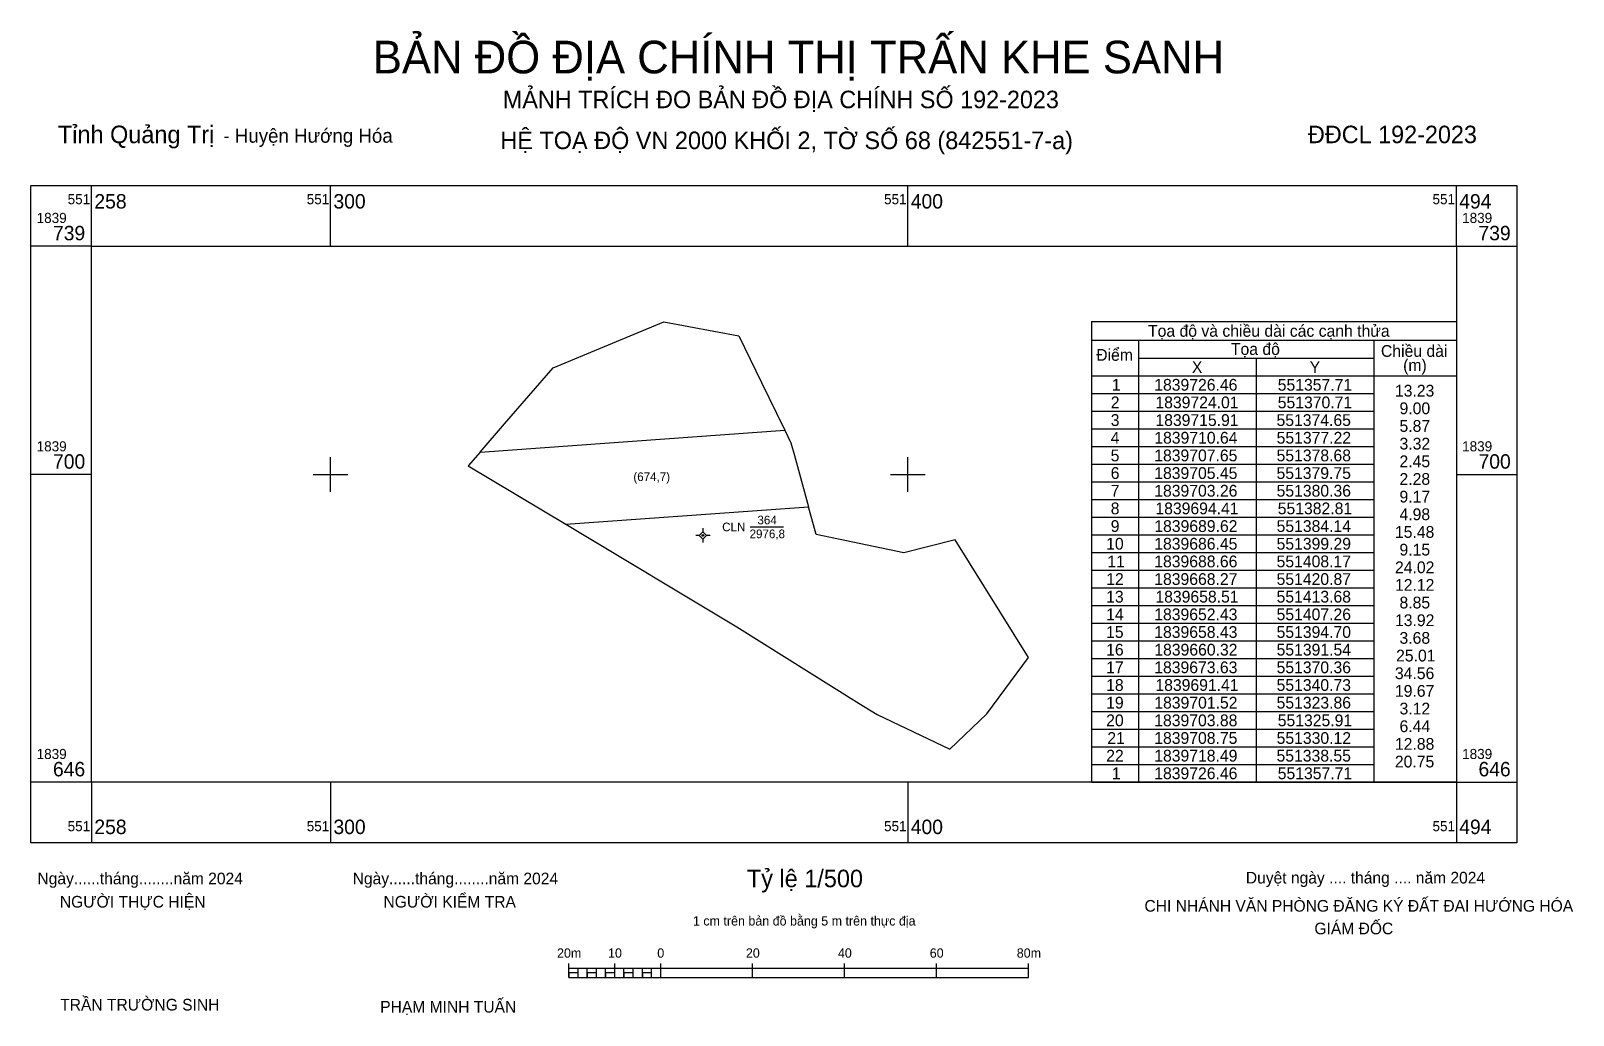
# Model space of a CAD drawing. Extents: x 551248 to 551515, y 1839606 to 1839777.
import ezdxf

# ---------------------------------------------------------------- set-up
doc = ezdxf.new("R2010")
doc.units = 0
for name, color, linetype in [('Level 10', 7, 'Continuous'), ('Level 11', 7, 'Continuous'), ('Level 18', 7, 'Continuous'), ('Level 2', 7, 'Continuous'), ('Level 30', 7, 'Continuous'), ('Level 6', 7, 'Continuous'), ('Level 62', 7, 'Continuous'), ('Level 63', 7, 'Continuous')]:
    doc.layers.add(name, color=color, linetype=linetype)

msp = doc.modelspace()

# ---------------------------------------------------------------- linework, layer by layer
at = {"layer": 'Level 10'}
for points in [[(551325.91, 1839703.88), (551330.12, 1839708.75), (551338.55, 1839718.49), (551357.71, 1839726.46), (551370.71, 1839724.01), (551374.65, 1839715.91), (551377.22, 1839710.64), (551378.68, 1839707.65)], [(551378.68, 1839707.65), (551379.75, 1839705.45), (551380.36, 1839703.26), (551382.81, 1839694.41)], [(551325.91, 1839703.88), (551323.86, 1839701.52), (551340.73, 1839691.41)], [(551340.73, 1839691.41), (551370.36, 1839673.63), (551391.54, 1839660.31), (551394.7, 1839658.43), (551407.26, 1839652.43), (551413.68, 1839658.51), (551420.87, 1839668.27), (551408.17, 1839688.66), (551399.29, 1839686.45), (551384.14, 1839689.62), (551382.81, 1839694.41)]]:
    msp.add_lwpolyline(points, dxfattribs=at)
at = {"layer": 'Level 11'}
for p, q in [((551364.49, 1839690.06), (551363.86, 1839689.44)), ((551364.49, 1839690.69), (551364.49, 1839690.06)), ((551365.11, 1839689.44), (551364.49, 1839690.06)), ((551363.86, 1839689.44), (551363.24, 1839689.44)), ((551363.86, 1839689.44), (551364.49, 1839688.81)), ((551364.49, 1839688.81), (551365.11, 1839689.44)), ((551364.49, 1839688.81), (551364.49, 1839688.19)), ((551365.74, 1839689.44), (551365.11, 1839689.44))]:
    msp.add_line(p, q, dxfattribs=at)
msp.add_circle((551364.49, 1839689.44), 0.15, dxfattribs=at)
at = {"layer": 'Level 2'}
for p, q in [((551341.27, 1839612.89), (551341.27, 1839615.32)), ((551349.23, 1839612.89), (551349.23, 1839615.32)), ((551357.19, 1839612.89), (551357.19, 1839615.32)), ((551373.11, 1839612.89), (551373.11, 1839615.32)), ((551389.04, 1839612.89), (551389.04, 1839615.32)), ((551404.96, 1839612.89), (551404.96, 1839615.32)), ((551420.89, 1839612.89), (551420.89, 1839615.32)), ((551341.27, 1839614.51), (551420.89, 1839614.51)), ((551341.27, 1839612.89), (551420.89, 1839612.89)), ((551342.86, 1839612.89), (551342.86, 1839614.51)), ((551344.45, 1839612.89), (551344.45, 1839614.51)), ((551346.04, 1839612.89), (551346.04, 1839614.51)), ((551347.64, 1839612.89), (551347.64, 1839614.51)), ((551350.82, 1839612.89), (551350.82, 1839614.51)), ((551352.41, 1839612.89), (551352.41, 1839614.51)), ((551354.01, 1839612.89), (551354.01, 1839614.51)), ((551355.6, 1839612.89), (551355.6, 1839614.51))]:
    msp.add_line(p, q, dxfattribs=at)
for points in [[(551341.27, 1839612.89), (551342.86, 1839612.89), (551342.86, 1839613.7), (551341.27, 1839613.7)], [(551344.45, 1839612.89), (551346.04, 1839612.89), (551346.04, 1839613.7), (551344.45, 1839613.7)], [(551347.64, 1839612.89), (551349.23, 1839612.89), (551349.23, 1839613.7), (551347.64, 1839613.7)], [(551350.82, 1839612.89), (551352.41, 1839612.89), (551352.41, 1839613.7), (551350.82, 1839613.7)], [(551354.01, 1839612.89), (551355.6, 1839612.89), (551355.6, 1839613.7), (551354.01, 1839613.7)]]:
    msp.add_lwpolyline(points, close=True, dxfattribs=at)
at = {"layer": 'Level 30'}
for p, q in [((551325.91, 1839703.88), (551378.68, 1839707.65)), ((551340.73, 1839691.41), (551382.81, 1839694.41))]:
    msp.add_line(p, q, dxfattribs=at)
at = {"layer": 'Level 6'}
msp.add_line((551372.7, 1839690.91), (551378.43, 1839690.91), dxfattribs=at)
at = {"layer": 'Level 62'}
for p, q in [((551431.78, 1839726.49), (551495, 1839726.49)), ((551431.78, 1839726.49), (551431.78, 1839646.71)), ((551495, 1839726.49), (551495, 1839646.71)), ((551431.78, 1839723.26), (551495, 1839723.26)), ((551439.94, 1839723.26), (551439.94, 1839646.71)), ((551480.72, 1839723.26), (551480.72, 1839646.71)), ((551439.94, 1839720.12), (551480.72, 1839720.12)), ((551460.33, 1839720.12), (551460.33, 1839646.71)), ((551431.78, 1839717.06), (551495, 1839717.06)), ((551431.78, 1839714), (551480.72, 1839714)), ((551431.78, 1839710.95), (551480.72, 1839710.95)), ((551431.78, 1839707.89), (551480.72, 1839707.89)), ((551431.78, 1839704.83), (551480.72, 1839704.83)), ((551431.78, 1839701.77), (551480.72, 1839701.77)), ((551431.78, 1839698.71), (551480.72, 1839698.71)), ((551431.78, 1839695.65), (551480.72, 1839695.65)), ((551431.78, 1839692.59), (551480.72, 1839692.59)), ((551431.78, 1839689.53), (551480.72, 1839689.53)), ((551431.78, 1839686.47), (551480.72, 1839686.47)), ((551431.78, 1839683.41), (551480.72, 1839683.41)), ((551431.78, 1839680.36), (551480.72, 1839680.36)), ((551431.78, 1839677.3), (551480.72, 1839677.3)), ((551431.78, 1839674.24), (551480.72, 1839674.24)), ((551431.78, 1839671.18), (551480.72, 1839671.18)), ((551431.78, 1839668.12), (551480.72, 1839668.12)), ((551431.78, 1839665.06), (551480.72, 1839665.06)), ((551431.78, 1839662), (551480.72, 1839662)), ((551431.78, 1839658.94), (551480.72, 1839658.94)), ((551431.78, 1839655.88), (551480.72, 1839655.88)), ((551431.78, 1839652.82), (551480.72, 1839652.82)), ((551431.78, 1839649.76), (551480.72, 1839649.76)), ((551431.78, 1839646.71), (551495, 1839646.71))]:
    msp.add_line(p, q, dxfattribs=at)
at = {"layer": 'Level 63'}
for p, q in [((551258.59, 1839739.56), (551258.59, 1839750.06)), ((551300, 1839739.56), (551300, 1839750.06)), ((551400, 1839739.56), (551400, 1839750.06)), ((551495, 1839739.56), (551495, 1839750.06)), ((551258.59, 1839739.56), (551248.09, 1839739.56)), ((551495, 1839739.56), (551505.5, 1839739.56)), ((551300, 1839697), (551300, 1839703)), ((551400, 1839697), (551400, 1839703)), ((551258.59, 1839700), (551248.09, 1839700)), ((551297, 1839700), (551303, 1839700)), ((551397, 1839700), (551403, 1839700)), ((551495, 1839700), (551505.5, 1839700)), ((551258.59, 1839646.71), (551248.09, 1839646.71)), ((551258.59, 1839646.71), (551258.59, 1839636.21)), ((551300, 1839646.71), (551300, 1839636.21)), ((551400, 1839646.71), (551400, 1839636.21)), ((551495, 1839646.71), (551495, 1839636.21)), ((551495, 1839646.71), (551505.5, 1839646.71))]:
    msp.add_line(p, q, dxfattribs=at)
for points in [[(551248.09, 1839750.06), (551505.5, 1839750.06), (551505.5, 1839636.21), (551248.09, 1839636.21), (551248.09, 1839750.06)], [(551258.59, 1839739.56), (551495, 1839739.56), (551495, 1839646.71), (551258.59, 1839646.71), (551258.59, 1839739.56)]]:
    msp.add_lwpolyline(points, dxfattribs=at)

# ---------------------------------------------------------------- texts
at = {"layer": 'Level 18'}
msp.add_text('(674,7)', height=1.5, dxfattribs=at).set_placement((551352.45, 1839698.86))
at = {"layer": 'Level 2'}
for s, height, p in [('BẢN ĐỒ ĐỊA CHÍNH THỊ TRẤN KHE SANH', 5.654, (551307.32, 1839769.47)), ('MẢNH TRÍCH ĐO BẢN ĐỒ ĐỊA CHÍNH SỐ 192-2023', 3.0286, (551329.84, 1839763.44)), ('Tỉnh Quảng Trị', 3.037, (551252.78, 1839757.38)), ('- Huyện Hướng Hóa', 2.4231, (551281.44, 1839757.46)), ('HỆ TOẠ ĐỘ VN 2000 KHỐI 2, TỜ SỐ 68 (842551-7-a)', 3.037, (551329.41, 1839756.35)), (' ĐĐCL 192-2023', 3.0287, (551468.17, 1839757.38)), ('Ngày......tháng........năm 2024', 2.0198, (551249.23, 1839629.01)), ('Ngày......tháng........năm 2024', 2.0198, (551303.83, 1839629.01)), ('Tỷ lệ 1/500', 3.0378, (551372.12, 1839628.5)), ('Duyệt ngày .... tháng .... năm 2024', 2.0198, (551458.54, 1839629.15)), ('NGƯỜI THỰC HIỆN', 2.0198, (551253.11, 1839624.98)), ('NGƯỜI KIỂM TRA', 2.0198, (551309.17, 1839624.98)), ('CHI NHÁNH VĂN PHÒNG ĐĂNG KÝ ĐẤT ĐAI HƯỚNG HÓA', 2.0198, (551440.98, 1839624.27)), ('1 cm trên bản đồ bằng 5 m trên thực địa', 1.6157, (551362.77, 1839621.87)), ('GIÁM ĐỐC', 2.02, (551470.41, 1839620.35)), ('20m', 1.616, (551339.23, 1839616.3)), ('10', 1.616, (551348.06, 1839616.3)), ('0', 1.62, (551356.59, 1839616.3)), ('20', 1.616, (551371.94, 1839616.3)), ('40', 1.616, (551387.88, 1839616.3)), ('60', 1.616, (551403.79, 1839616.3)), ('80m', 1.616, (551418.86, 1839616.3)), ('TRẦN TRƯỜNG SINH', 2.0198, (551253.17, 1839607.15)), ('PHẠM MINH TUẤN', 2.0198, (551308.6, 1839606.79))]:
    msp.add_text(s, height=height, dxfattribs=at).set_placement(p)
at = {"layer": 'Level 6'}
for s, p in [('364', (551373.94, 1839691.36)), ('CLN', (551367.83, 1839690.16)), ('2976,8', (551372.58, 1839688.96))]:
    msp.add_text(s, height=1.5, dxfattribs=at).set_placement(p)
at = {"layer": 'Level 62'}
for s, height, p in [('Tọa độ và chiều dài các cạnh thửa', 2.0394, (551441.59, 1839723.85)), ('Điểm', 2.039, (551432.62, 1839719.69)), ('Tọa độ', 2.039, (551455.95, 1839720.71)), ('Chiều dài', 2.039, (551481.94, 1839720.37)), ('X', 2.04, (551449.19, 1839717.57)), ('Y', 2.04, (551469.59, 1839717.57)), ('(m)', 2.039, (551485.78, 1839717.91)), ('1', 2.04, (551435.33, 1839714.51)), ('1839726.46', 2.039, (551442.67, 1839714.51)), ('551357.71', 2.039, (551464.06, 1839714.51)), ('13.23', 2.039, (551484.36, 1839713.49)), ('2', 2.04, (551435.14, 1839711.46)), ('1839724.01', 2.039, (551442.87, 1839711.46)), ('551370.71', 2.039, (551464.06, 1839711.46)), ('9.00', 2.039, (551485.16, 1839710.44)), ('3', 2.04, (551435.13, 1839708.4)), ('1839715.91', 2.039, (551442.87, 1839708.4)), ('551374.65', 2.039, (551463.85, 1839708.4)), ('5.87', 2.039, (551485.15, 1839707.38)), ('4', 2.04, (551435.13, 1839705.34)), ('1839710.64', 2.039, (551442.68, 1839705.34)), ('551377.22', 2.039, (551463.87, 1839705.34)), ('3.32', 2.039, (551485.16, 1839704.32)), ('5', 2.04, (551435.12, 1839702.28)), ('1839707.65', 2.039, (551442.67, 1839702.28)), ('551378.68', 2.039, (551463.86, 1839702.28)), ('2.45', 2.039, (551485.15, 1839701.26)), ('6', 2.04, (551435.13, 1839699.22)), ('1839705.45', 2.039, (551442.67, 1839699.22)), ('551379.75', 2.039, (551463.85, 1839699.22)), ('7', 2.04, (551435.13, 1839696.16)), ('1839703.26', 2.039, (551442.67, 1839696.16)), ('551380.36', 2.039, (551463.86, 1839696.16)), ('2.28', 2.039, (551485.15, 1839698.2)), ('8', 2.04, (551435.13, 1839693.1)), ('1839694.41', 2.039, (551442.87, 1839693.1)), ('551382.81', 2.039, (551464.06, 1839693.1)), ('9.17', 2.039, (551485.15, 1839695.14)), ('4.98', 2.039, (551485.15, 1839692.08)), ('9', 2.04, (551435.13, 1839690.04)), ('1839689.62', 2.039, (551442.68, 1839690.04)), ('551384.14', 2.039, (551463.86, 1839690.04)), ('15.48', 2.039, (551484.36, 1839689.02)), ('10', 2.039, (551434.34, 1839686.98)), ('1839686.45', 2.039, (551442.67, 1839686.98)), ('551399.29', 2.039, (551463.86, 1839686.98)), ('9.15', 2.039, (551485.15, 1839685.96)), ('11', 2.039, (551434.54, 1839683.92)), ('1839688.66', 2.039, (551442.67, 1839683.92)), ('551408.17', 2.039, (551463.86, 1839683.92)), ('24.02', 2.039, (551484.37, 1839682.9)), ('12', 2.039, (551434.35, 1839680.86)), ('1839668.27', 2.039, (551442.67, 1839680.86)), ('551420.87', 2.039, (551463.86, 1839680.86)), ('12.12', 2.039, (551484.37, 1839679.85)), ('13', 2.039, (551434.34, 1839677.81)), ('1839658.51', 2.039, (551442.87, 1839677.81)), ('551413.68', 2.039, (551463.86, 1839677.81)), ('14', 2.039, (551434.34, 1839674.75)), ('1839652.43', 2.039, (551442.67, 1839674.75)), ('551407.26', 2.039, (551463.86, 1839674.75)), ('8.85', 2.039, (551485.15, 1839676.79)), ('15', 2.039, (551434.33, 1839671.69)), ('1839658.43', 2.039, (551442.67, 1839671.69)), ('551394.70', 2.039, (551463.86, 1839671.69)), ('13.92', 2.039, (551484.37, 1839673.73)), ('3.68', 2.039, (551485.15, 1839670.67)), ('16', 2.039, (551434.34, 1839668.63)), ('1839660.32', 2.039, (551442.68, 1839668.63)), ('551391.54', 2.039, (551463.86, 1839668.63)), ('25.01', 2.039, (551484.56, 1839667.61)), ('17', 2.039, (551434.34, 1839665.57)), ('1839673.63', 2.039, (551442.67, 1839665.57)), ('551370.36', 2.039, (551463.86, 1839665.57)), ('34.56', 2.039, (551484.36, 1839664.55)), ('18', 2.039, (551434.34, 1839662.51)), ('1839691.41', 2.039, (551442.87, 1839662.51)), ('551340.73', 2.039, (551463.86, 1839662.51)), ('19.67', 2.039, (551484.36, 1839661.49)), ('19', 2.039, (551434.34, 1839659.45)), ('1839701.52', 2.039, (551442.68, 1839659.45)), ('551323.86', 2.039, (551463.86, 1839659.45)), ('3.12', 2.039, (551485.16, 1839658.43)), ('20', 2.039, (551434.34, 1839656.39)), ('1839703.88', 2.039, (551442.67, 1839656.39)), ('551325.91', 2.039, (551464.06, 1839656.39)), ('21', 2.039, (551434.54, 1839653.33)), ('1839708.75', 2.039, (551442.67, 1839653.33)), ('551330.12', 2.039, (551463.87, 1839653.33)), ('6.44', 2.039, (551485.16, 1839655.37)), ('22', 2.039, (551434.35, 1839650.27)), ('1839718.49', 2.039, (551442.67, 1839650.27)), ('551338.55', 2.039, (551463.85, 1839650.27)), ('12.88', 2.039, (551484.36, 1839652.31)), ('20.75', 2.039, (551484.35, 1839649.25)), ('1', 2.04, (551435.33, 1839647.22)), ('1839726.46', 2.039, (551442.67, 1839647.22)), ('551357.71', 2.039, (551464.06, 1839647.22))]:
    msp.add_text(s, height=height, dxfattribs=at).set_placement(p)
at = {"layer": 'Level 63'}
for s, height, p in [('551', 1.75, (551254.46, 1839746.81)), ('258', 2.5, (551259.09, 1839746.06)), ('551', 1.75, (551295.87, 1839746.81)), ('300', 2.5, (551300.5, 1839746.06)), ('551', 1.75, (551395.87, 1839746.81)), ('400', 2.5, (551400.5, 1839746.06)), ('551', 1.75, (551490.87, 1839746.81)), ('494', 2.5, (551495.5, 1839746.06)), ('1839', 1.75, (551249.09, 1839743.56)), ('1839', 1.75, (551496, 1839743.56)), ('739', 2.5, (551251.92, 1839740.56)), ('739', 2.5, (551498.83, 1839740.56)), ('1839', 1.75, (551249.09, 1839704)), ('1839', 1.75, (551496, 1839704)), ('700', 2.5, (551251.93, 1839701)), ('700', 2.5, (551498.84, 1839701)), ('1839', 1.75, (551249.09, 1839650.71)), ('1839', 1.75, (551496, 1839650.71)), ('646', 2.5, (551251.92, 1839647.71)), ('646', 2.5, (551498.83, 1839647.71)), ('551', 1.75, (551254.46, 1839638.21)), ('258', 2.5, (551259.09, 1839637.71)), ('551', 1.75, (551295.87, 1839638.21)), ('300', 2.5, (551300.5, 1839637.71)), ('551', 1.75, (551395.87, 1839638.21)), ('400', 2.5, (551400.5, 1839637.71)), ('551', 1.75, (551490.87, 1839638.21)), ('494', 2.5, (551495.5, 1839637.71))]:
    msp.add_text(s, height=height, dxfattribs=at).set_placement(p)

doc.saveas('drawing.dxf')
